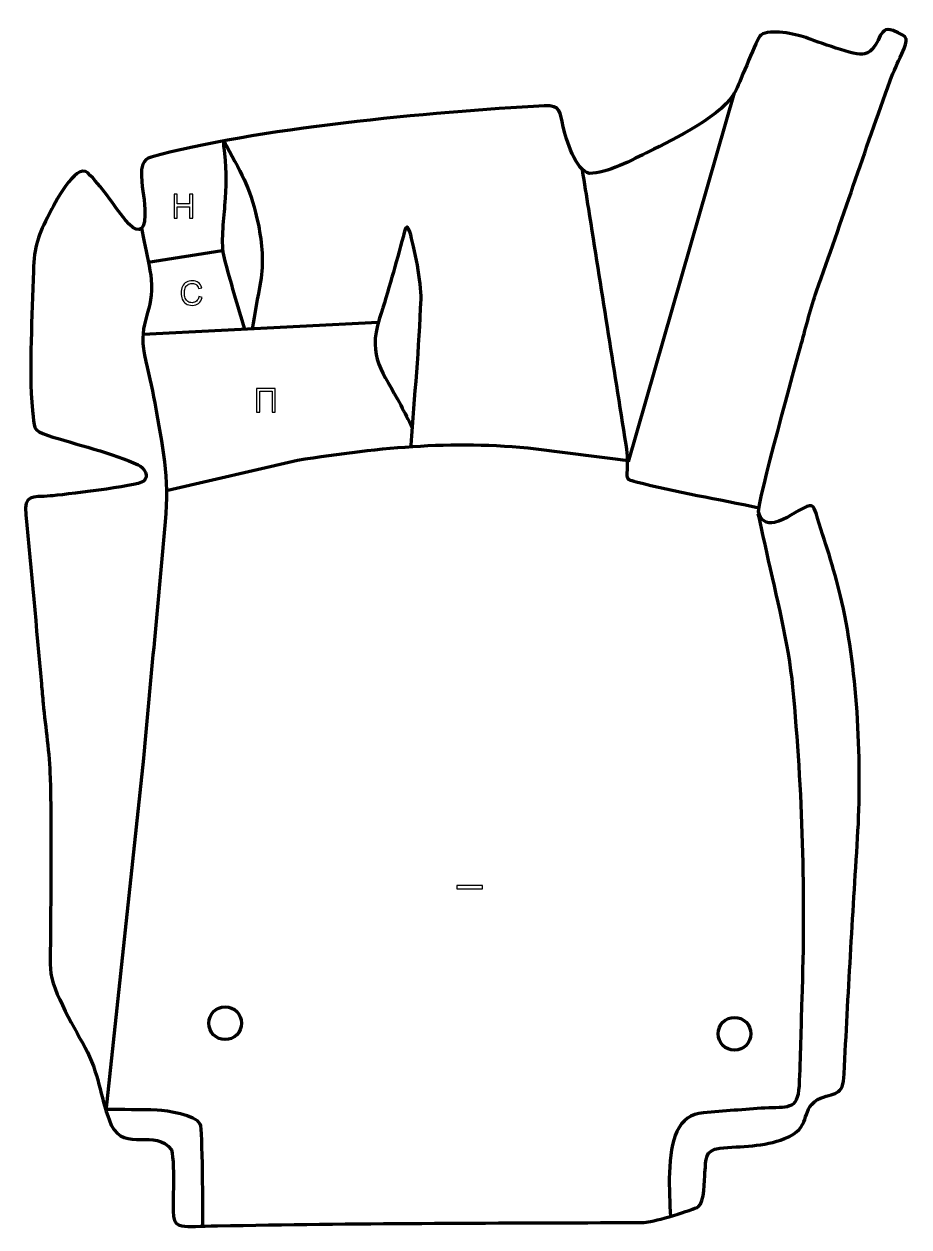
# Model space of a CAD drawing. Header units: millimetres. Extents: x -590 to 85, y 7 to 924.
import ezdxf

# ---------------------------------------------------------------- set-up
doc = ezdxf.new("R2010")
doc.units = ezdxf.units.MM
doc.header["$MEASUREMENT"] = 0
doc.layers.add('layer 2', color=7, linetype='Continuous')
doc.layers.add('layer 3', color=7, linetype='Continuous')

msp = doc.modelspace()

# ---------------------------------------------------------------- linework, layer by layer
at = {"layer": 'layer 2', "color": 142, "lineweight": 200}
for centre in [(-436.3484, 162.2641), (-48.1389, 154.2609)]:
    msp.add_ellipse(centre, major_axis=(0, 12.5), ratio=1, dxfattribs=at)
at = {"layer": 'layer 2', "color": 142, "lineweight": 158}
for points in [[(-128.9091, 590.0001), (-128.9091, 590.0001), (-48.0265, 871.2538), (-48.0265, 871.2538)], [(-494.93, 742.2016), (-494.93, 742.2016), (-438.6038, 751.2952), (-438.6038, 751.2952)], [(-498.9683, 687.3005), (-498.9683, 687.3005), (-319.6693, 696.5017), (-319.6693, 696.5017)]]:
    msp.add_open_spline(points, degree=3, dxfattribs=at)
for points, knots in [([(-421.3743, 691.2824), (-426.4769, 709.0304), (-432.4442, 727.685), (-436.965, 745.4461), (-436.965, 745.4461), (-439.759, 756.4231), (-437.3716, 773.778), (-436.4919, 785.4837), (-436.4919, 785.4837), (-435.3204, 801.0709), (-435.1683, 809.6377), (-436.7063, 825.2219), (-436.7063, 825.2219), (-436.962, 827.8127), (-437.208, 830.3973), (-437.4378, 832.9907), (-437.4378, 832.9907), (-437.7444, 836.554), (-436.751, 833.175), (-435.4681, 830.8549), (-435.4681, 830.8549), (-422.5659, 807.633), (-416.6007, 797.5021), (-411.074, 770.7285), (-411.074, 770.7285), (-408.1565, 756.595), (-407.0091, 741.6917), (-409.4629, 727.4271), (-409.4629, 727.4271), (-411.5396, 715.3546), (-413.761, 703.2626), (-415.8496, 691.1688)], [0, 0, 0, 0, 0.11111111, 0.11111111, 0.11111111, 0.11111111, 0.22222222, 0.22222222, 0.22222222, 0.22222222, 0.33333333, 0.33333333, 0.33333333, 0.33333333, 0.44444444, 0.44444444, 0.44444444, 0.44444444, 0.55555556, 0.55555556, 0.55555556, 0.55555556, 0.66666667, 0.66666667, 0.66666667, 0.66666667, 0.77777778, 0.77777778, 0.77777778, 0.77777778, 1, 1, 1, 1]), ([(-164.2309, 812.5813), (-162.661, 802.6888), (-161.0912, 792.7963), (-159.5213, 782.9038), (-159.5213, 782.9038), (-150.0202, 723.0405), (-140.4046, 663.1954), (-130.9652, 603.3223), (-130.9652, 603.3223), (-129.3612, 593.1484), (-129.8224, 590.9321), (-130.1849, 581.1969), (-130.1849, 581.1969), (-130.3669, 576.3071), (-127.9536, 576.2071), (-123.149, 574.963), (-123.149, 574.963), (-93.2349, 567.2167), (-59.9468, 561.6161), (-29.4455, 555.1456)], [0, 0, 0, 0, 0.16666667, 0.16666667, 0.16666667, 0.16666667, 0.33333333, 0.33333333, 0.33333333, 0.33333333, 0.5, 0.5, 0.5, 0.5, 0.66666667, 0.66666667, 0.66666667, 0.66666667, 1, 1, 1, 1]), ([(-294.6643, 602.8811), (-291.949, 639.9697), (-288.4518, 676.9923), (-287.062, 714.1659), (-287.062, 714.1659), (-286.6283, 726.4863), (-291.943, 753.4075), (-295.668, 765.5143), (-295.668, 765.5143), (-298.1613, 773.353), (-299.3747, 766.3855), (-300.4769, 762.387), (-300.4769, 762.387), (-306.3329, 741.1106), (-311.8362, 720.5039), (-318.7848, 699.5072), (-318.7848, 699.5072), (-328.1273, 668.9415), (-316.0048, 659.2366), (-302.538, 633.2731), (-302.538, 633.2731), (-299.5811, 627.5722), (-296.6706, 621.8516), (-293.6987, 616.1571)], [0, 0, 0, 0, 0.14285714, 0.14285714, 0.14285714, 0.14285714, 0.28571429, 0.28571429, 0.28571429, 0.28571429, 0.42857143, 0.42857143, 0.42857143, 0.42857143, 0.57142857, 0.57142857, 0.57142857, 0.57142857, 0.71428571, 0.71428571, 0.71428571, 0.71428571, 1, 1, 1, 1]), ([(-527.166, 95.462), (-527.166, 95.462), (-498.4661, 364.3423), (-498.4661, 364.3423), (-498.4661, 364.3423), (-493.0175, 424.3632), (-487.0835, 484.366), (-481.8098, 544.3961), (-481.8098, 544.3961), (-478.8147, 578.4892), (-483.7833, 601.9718), (-489.8309, 635.0884), (-489.8309, 635.0884), (-492.1315, 647.5703), (-494.707, 658.9698), (-497.5516, 671.2995), (-497.5516, 671.2995), (-503.1009, 697.3222), (-489.9012, 705.185), (-492.4349, 729.0157), (-492.4349, 729.0157), (-493.3482, 737.6056), (-496.1697, 748.8236), (-497.852, 757.672), (-497.852, 757.672), (-498.5223, 761.1981), (-499.1957, 764.7235), (-499.8701, 768.2488)], [0, 0, 0, 0, 0.125, 0.125, 0.125, 0.125, 0.25, 0.25, 0.25, 0.25, 0.375, 0.375, 0.375, 0.375, 0.5, 0.5, 0.5, 0.5, 0.625, 0.625, 0.625, 0.625, 0.75, 0.75, 0.75, 0.75, 1, 1, 1, 1]), ([(-479.9453, 568.6008), (-479.9453, 568.6008), (-381.3213, 591.4868), (-381.3213, 591.4868), (-381.3213, 591.4868), (-316.6098, 601.3443), (-258.5431, 607.496), (-193.5332, 599.3278), (-193.5332, 599.3278), (-172.057, 596.6296), (-150.5809, 593.9312), (-129.1047, 591.2329)], [0, 0, 0, 0, 0.25, 0.25, 0.25, 0.25, 0.5, 0.5, 0.5, 0.5, 1, 1, 1, 1]), ([(-30.2193, 550.4779), (-28.0634, 540.7152), (-25.9076, 530.9526), (-23.7517, 521.1899), (-23.7517, 521.1899), (-16.2815, 487.3626), (-7.2148, 452.6681), (-3.8396, 418.2927), (-3.8396, 418.2927), (3.7132, 338.2563), (5.909, 260.7671), (3.1923, 180.6528), (3.1923, 180.6528), (2.4595, 158.759), (2.1772, 136.3543), (1.0507, 114.5444), (1.0507, 114.5444), (0.048, 95.1289), (-8.459, 98.6731), (-24.9551, 97.6347), (-24.9551, 97.6347), (-40.5294, 96.6014), (-56.2574, 95.2656), (-71.8403, 94.0607), (-71.8403, 94.0607), (-81.2971, 93.0645), (-87.8876, 88.5533), (-92.0552, 79.854), (-92.0552, 79.854), (-99.6261, 64.0506), (-97.9938, 33.5302), (-96.8713, 15.0868)], [0, 0, 0, 0, 0.11111111, 0.11111111, 0.11111111, 0.11111111, 0.22222222, 0.22222222, 0.22222222, 0.22222222, 0.33333333, 0.33333333, 0.33333333, 0.33333333, 0.44444444, 0.44444444, 0.44444444, 0.44444444, 0.55555556, 0.55555556, 0.55555556, 0.55555556, 0.66666667, 0.66666667, 0.66666667, 0.66666667, 0.77777778, 0.77777778, 0.77777778, 0.77777778, 1, 1, 1, 1]), ([(-453.2885, 7.1549), (-453.4494, 17.1968), (-453.3982, 81.8684), (-455.3012, 85.3634), (-455.3012, 85.3634), (-459.0458, 92.241), (-480.6401, 95.6907), (-488.1515, 95.9902), (-488.1515, 95.9902), (-501.2481, 96.5123), (-514.3786, 96.3475), (-527.4851, 96.498)], [0, 0, 0, 0, 0.25, 0.25, 0.25, 0.25, 0.5, 0.5, 0.5, 0.5, 1, 1, 1, 1])]:
    msp.add_open_spline(points, degree=3, knots=knots, dxfattribs=at)
at = {"layer": 'layer 2', "color": 142}
for points, knots in [([(-475.2773, 775.9346), (-475.2773, 775.9346), (-475.2773, 794.121), (-475.2773, 794.121), (-475.2773, 794.121), (-475.2773, 794.121), (-472.8643, 794.121), (-472.8643, 794.121), (-472.8643, 794.121), (-472.8643, 794.121), (-472.8643, 786.628), (-472.8643, 786.628), (-472.8643, 786.628), (-472.8643, 786.628), (-463.4663, 786.628), (-463.4663, 786.628), (-463.4663, 786.628), (-463.4663, 786.628), (-463.4663, 794.121), (-463.4663, 794.121), (-463.4663, 794.121), (-463.4663, 794.121), (-461.0533, 794.121), (-461.0533, 794.121), (-461.0533, 794.121), (-461.0533, 794.121), (-461.0533, 775.9346), (-461.0533, 775.9346), (-461.0533, 775.9346), (-461.0533, 775.9346), (-463.4663, 775.9346), (-463.4663, 775.9346), (-463.4663, 775.9346), (-463.4663, 775.9346), (-463.4663, 784.4944), (-463.4663, 784.4944), (-463.4663, 784.4944), (-463.4663, 784.4944), (-472.8643, 784.4944), (-472.8643, 784.4944), (-472.8643, 784.4944), (-472.8643, 784.4944), (-472.8643, 775.9346), (-472.8643, 775.9346), (-472.8643, 775.9346), (-472.8643, 775.9346), (-475.2773, 775.9346), (-475.2773, 775.9346)], [0, 0, 0, 0, 0.07692308, 0.07692308, 0.07692308, 0.07692308, 0.15384615, 0.15384615, 0.15384615, 0.15384615, 0.23076923, 0.23076923, 0.23076923, 0.23076923, 0.30769231, 0.30769231, 0.30769231, 0.30769231, 0.38461538, 0.38461538, 0.38461538, 0.38461538, 0.46153846, 0.46153846, 0.46153846, 0.46153846, 0.53846154, 0.53846154, 0.53846154, 0.53846154, 0.61538462, 0.61538462, 0.61538462, 0.61538462, 0.69230769, 0.69230769, 0.69230769, 0.69230769, 0.76923077, 0.76923077, 0.76923077, 0.76923077, 0.84615385, 0.84615385, 0.84615385, 0.84615385, 1, 1, 1, 1]), ([(-456.3344, 716.0362), (-456.3344, 716.0362), (-453.9214, 715.4266), (-453.9214, 715.4266), (-453.9214, 715.4266), (-454.4252, 713.4497), (-455.3311, 711.9468), (-456.6392, 710.9097), (-456.6392, 710.9097), (-457.9473, 709.8725), (-459.5475, 709.3518), (-461.4398, 709.3518), (-461.4398, 709.3518), (-463.3956, 709.3518), (-464.9873, 709.7497), (-466.215, 710.5498), (-466.215, 710.5498), (-467.4427, 711.3457), (-468.374, 712.5014), (-469.0132, 714.0127), (-469.0132, 714.0127), (-469.6525, 715.5282), (-469.9742, 717.1496), (-469.9742, 718.8853), (-469.9742, 718.8853), (-469.9742, 720.7776), (-469.6144, 722.4286), (-468.8905, 723.8383), (-468.8905, 723.8383), (-468.1666, 725.248), (-467.1379, 726.319), (-465.8044, 727.0514), (-465.8044, 727.0514), (-464.4709, 727.7837), (-463.0019, 728.1478), (-461.4017, 728.1478), (-461.4017, 728.1478), (-459.5814, 728.1478), (-458.0531, 727.6864), (-456.817, 726.7593), (-456.817, 726.7593), (-455.5766, 725.8322), (-454.713, 724.5325), (-454.2262, 722.8561), (-454.2262, 722.8561), (-454.2262, 722.8561), (-456.5884, 722.2973), (-456.5884, 722.2973), (-456.5884, 722.2973), (-457.0075, 723.6181), (-457.6213, 724.5833), (-458.4214, 725.1845), (-458.4214, 725.1845), (-459.2215, 725.7898), (-460.2291, 726.0904), (-461.444, 726.0904), (-461.444, 726.0904), (-462.8368, 726.0904), (-464.0052, 725.756), (-464.9408, 725.0871), (-464.9408, 725.0871), (-465.8763, 724.4182), (-466.5367, 723.5165), (-466.9135, 722.3905), (-466.9135, 722.3905), (-467.2945, 721.2602), (-467.485, 720.096), (-467.485, 718.898), (-467.485, 718.898), (-467.485, 717.3528), (-467.2606, 716.0024), (-466.8119, 714.8509), (-466.8119, 714.8509), (-466.3632, 713.6952), (-465.6647, 712.8358), (-464.7164, 712.2643), (-464.7164, 712.2643), (-463.7681, 711.6928), (-462.7437, 711.4092), (-461.6388, 711.4092), (-461.6388, 711.4092), (-460.2926, 711.4092), (-459.158, 711.7987), (-458.2267, 712.5734), (-458.2267, 712.5734), (-457.2954, 713.3523), (-456.6646, 714.5038), (-456.3344, 716.0362)], [0, 0, 0, 0, 0.04347826, 0.04347826, 0.04347826, 0.04347826, 0.08695652, 0.08695652, 0.08695652, 0.08695652, 0.13043478, 0.13043478, 0.13043478, 0.13043478, 0.17391304, 0.17391304, 0.17391304, 0.17391304, 0.2173913, 0.2173913, 0.2173913, 0.2173913, 0.26086957, 0.26086957, 0.26086957, 0.26086957, 0.30434783, 0.30434783, 0.30434783, 0.30434783, 0.34782609, 0.34782609, 0.34782609, 0.34782609, 0.39130435, 0.39130435, 0.39130435, 0.39130435, 0.43478261, 0.43478261, 0.43478261, 0.43478261, 0.47826087, 0.47826087, 0.47826087, 0.47826087, 0.52173913, 0.52173913, 0.52173913, 0.52173913, 0.56521739, 0.56521739, 0.56521739, 0.56521739, 0.60869565, 0.60869565, 0.60869565, 0.60869565, 0.65217391, 0.65217391, 0.65217391, 0.65217391, 0.69565217, 0.69565217, 0.69565217, 0.69565217, 0.73913043, 0.73913043, 0.73913043, 0.73913043, 0.7826087, 0.7826087, 0.7826087, 0.7826087, 0.82608696, 0.82608696, 0.82608696, 0.82608696, 0.86956522, 0.86956522, 0.86956522, 0.86956522, 0.91304348, 0.91304348, 0.91304348, 0.91304348, 1, 1, 1, 1]), ([(-412.4641, 646.0871), (-412.4641, 646.0871), (-398.1893, 646.0871), (-398.1893, 646.0871), (-398.1893, 646.0871), (-398.1893, 646.0871), (-398.1893, 627.9007), (-398.1893, 627.9007), (-398.1893, 627.9007), (-398.1893, 627.9007), (-400.6023, 627.9007), (-400.6023, 627.9007), (-400.6023, 627.9007), (-400.6023, 627.9007), (-400.6023, 643.9535), (-400.6023, 643.9535), (-400.6023, 643.9535), (-400.6023, 643.9535), (-410.0511, 643.9535), (-410.0511, 643.9535), (-410.0511, 643.9535), (-410.0511, 643.9535), (-410.0511, 627.9007), (-410.0511, 627.9007), (-410.0511, 627.9007), (-410.0511, 627.9007), (-412.4641, 627.9007), (-412.4641, 627.9007), (-412.4641, 627.9007), (-412.4641, 627.9007), (-412.4641, 646.0871), (-412.4641, 646.0871)], [0, 0, 0, 0, 0.11111111, 0.11111111, 0.11111111, 0.11111111, 0.22222222, 0.22222222, 0.22222222, 0.22222222, 0.33333333, 0.33333333, 0.33333333, 0.33333333, 0.44444444, 0.44444444, 0.44444444, 0.44444444, 0.55555556, 0.55555556, 0.55555556, 0.55555556, 0.66666667, 0.66666667, 0.66666667, 0.66666667, 0.77777778, 0.77777778, 0.77777778, 0.77777778, 1, 1, 1, 1]), ([(-259.8053, 264.7945), (-259.8053, 264.7945), (-259.8053, 267.2993), (-259.8053, 267.2993), (-259.8053, 267.2993), (-259.8053, 267.2993), (-240.2261, 267.2993), (-240.2261, 267.2993), (-240.2261, 267.2993), (-240.2261, 267.2993), (-240.2261, 264.7945), (-240.2261, 264.7945), (-240.2261, 264.7945), (-240.2261, 264.7945), (-259.8053, 264.7945), (-259.8053, 264.7945)], [0, 0, 0, 0, 0.2, 0.2, 0.2, 0.2, 0.4, 0.4, 0.4, 0.4, 0.6, 0.6, 0.6, 0.6, 1, 1, 1, 1])]:
    msp.add_open_spline(points, degree=3, knots=knots, dxfattribs=at)
at = {"layer": 'layer 3', "color": 242, "lineweight": 158}
msp.add_open_spline([(6.965, 556.1462), (12.8619, 558.7105), (13.5998, 552.0608), (15.1375, 547.2278), (15.1375, 547.2278), (22.2076, 525.1373), (28.609, 506.2097), (33.754, 483.3831), (33.754, 483.3831), (46.1189, 428.7071), (49.1525, 359.0688), (45.7181, 303.5529), (45.7181, 303.5529), (42.0044, 243.6186), (38.2454, 183.7652), (35.546, 123.7708), (35.546, 123.7708), (34.7356, 105.7595), (28.1986, 110.2132), (15.1071, 104.0753), (15.1071, 104.0753), (1.0194, 94.5331), (11.7587, 83.2553), (-10.0157, 74.3083), (-10.0157, 74.3083), (-25.7185, 68.1678), (-42.8706, 68.475), (-59.4117, 67.1562), (-59.4117, 67.1562), (-71.0965, 65.139), (-69.6505, 59.0525), (-70.6133, 48.5226), (-70.6133, 48.5226), (-71.0757, 42.5765), (-70.9062, 26.1401), (-75.6091, 22.4892), (-75.6091, 22.4892), (-79.7057, 19.8407), (-108.8615, 11.1273), (-115.5446, 10.6286), (-115.5446, 10.6286), (-119.7356, 10.3159), (-124.3706, 10.3474), (-130.8161, 10.3334), (-130.8161, 10.3334), (-234.3947, 10.1018), (-338.5671, 9.8457), (-442.1046, 7.8541), (-442.1046, 7.8541), (-456.0221, 7.5864), (-464.4151, 7.019), (-469.2902, 7.8295), (-469.2902, 7.8295), (-477.3666, 9.1721), (-475.9637, 15.1621), (-475.843, 38.9315), (-475.843, 38.9315), (-475.8119, 45.0605), (-475.6349, 60.4235), (-477.3572, 65.6764), (-477.3572, 65.6764), (-489.4314, 82.7407), (-512.5296, 63.5212), (-523.2179, 84.6188), (-523.2179, 84.6188), (-531.2547, 103.5353), (-531.767, 120.7673), (-541.4126, 140.2282), (-541.4126, 140.2282), (-549.7582, 156.7377), (-568.6426, 186.1257), (-569.5716, 203.6856), (-569.5716, 203.6856), (-570.0542, 212.8062), (-569.4004, 223.9659), (-569.4061, 233.4172), (-569.4061, 233.4172), (-569.421, 271.7673), (-568.6334, 311.1147), (-569.7536, 349.3519), (-569.7536, 349.3519), (-570.308, 368.2752), (-573.3349, 387.1024), (-575.0832, 405.9499), (-575.0832, 405.9499), (-575.5337, 410.9289), (-575.9685, 415.9093), (-576.4186, 420.8884), (-576.4186, 420.8884), (-580.3235, 463.9272), (-584.1131, 506.7903), (-588.4195, 549.8029), (-588.4195, 549.8029), (-589.6622, 565.7657), (-583.7971, 562.8636), (-569.8227, 564.0941), (-569.8227, 564.0941), (-561.1334, 564.9426), (-503.7306, 571.2849), (-498.6134, 575.3373), (-498.6134, 575.3373), (-493.997, 578.9931), (-497.8345, 585.5715), (-502.7956, 587.9273), (-502.7956, 587.9273), (-519.9667, 596.0813), (-552.2645, 604.0836), (-571.3354, 610.1878), (-571.3354, 610.1878), (-583.6587, 614.3539), (-581.7693, 616.1856), (-583.2103, 629.1711), (-583.2103, 629.1711), (-586.4151, 663.4738), (-583.1503, 700.7945), (-582.5777, 735.5113), (-582.5777, 735.5113), (-582.1615, 754.5727), (-578.8147, 762.5978), (-570.3277, 779.4833), (-570.3277, 779.4833), (-567.3858, 785.3364), (-550.1355, 818.8098), (-541.0804, 810.303), (-541.0804, 810.303), (-530.7876, 800.6337), (-521.6889, 785.7439), (-512.3753, 774.3971), (-512.3753, 774.3971), (-504.2935, 764.6822), (-497.7668, 763.4378), (-497.5347, 778.0892), (-497.5347, 778.0892), (-497.3463, 789.9835), (-499.9257, 796.2282), (-500.1893, 808.0751), (-500.1893, 808.0751), (-500.3345, 814.5988), (-499.6671, 820.5179), (-492.7406, 822.4215), (-492.7406, 822.4215), (-415.313, 843.7003), (-279.6154, 856.9983), (-193.0826, 861.3485), (-193.0826, 861.3485), (-180.3403, 861.9891), (-181.1961, 856.7817), (-178.7552, 845.4982), (-178.7552, 845.4982), (-176.4466, 836.1942), (-169.45, 811.8601), (-158.7186, 809.9801), (-158.7186, 809.9801), (-145.7194, 809.4843), (-125.2527, 820.6715), (-113.2425, 826.5891), (-113.2425, 826.5891), (-94.3472, 835.9642), (-55.9817, 854.3329), (-46.7351, 873.6409), (-46.7351, 873.6409), (-43.7669, 880.1167), (-30.945, 912.965), (-28.0817, 915.4187), (-28.0817, 915.4187), (-20.5603, 920.3678), (-2.1002, 916.1222), (6.2299, 913.4543), (6.2299, 913.4543), (14.4649, 910.6708), (44.314, 898.9154), (51.055, 901.0237), (51.055, 901.0237), (63.9741, 905.0644), (60.5836, 923.7618), (72.7537, 918.823), (72.7537, 918.823), (84.8586, 913.9106), (84.8182, 913.1346), (79.3468, 901.0106), (79.3468, 901.0106), (76.0266, 893.6534), (73.396, 888.3933), (70.6095, 880.723), (70.6095, 880.723), (51.2807, 827.4561), (33.5349, 773.5856), (14.4248, 720.183), (14.4248, 720.183), (10.1671, 707.9926), (6.4218, 693.0146), (2.9522, 680.4725), (2.9522, 680.4725), (-0.7777, 666.9894), (-30.7653, 558.198), (-29.738, 551.9405), (-29.738, 551.9405), (-28.7056, 545.6524), (-23.7251, 542.5787), (-17.6719, 543.9658), (-17.6719, 543.9658), (-8.6545, 546.0322), (-1.2762, 552.3252), (6.965, 556.1462)], degree=3, knots=[0, 0, 0, 0, 0.01923077, 0.01923077, 0.01923077, 0.01923077, 0.03846154, 0.03846154, 0.03846154, 0.03846154, 0.05769231, 0.05769231, 0.05769231, 0.05769231, 0.07692308, 0.07692308, 0.07692308, 0.07692308, 0.09615385, 0.09615385, 0.09615385, 0.09615385, 0.11538462, 0.11538462, 0.11538462, 0.11538462, 0.13461538, 0.13461538, 0.13461538, 0.13461538, 0.15384615, 0.15384615, 0.15384615, 0.15384615, 0.17307692, 0.17307692, 0.17307692, 0.17307692, 0.19230769, 0.19230769, 0.19230769, 0.19230769, 0.21153846, 0.21153846, 0.21153846, 0.21153846, 0.23076923, 0.23076923, 0.23076923, 0.23076923, 0.25, 0.25, 0.25, 0.25, 0.26923077, 0.26923077, 0.26923077, 0.26923077, 0.28846154, 0.28846154, 0.28846154, 0.28846154, 0.30769231, 0.30769231, 0.30769231, 0.30769231, 0.32692308, 0.32692308, 0.32692308, 0.32692308, 0.34615385, 0.34615385, 0.34615385, 0.34615385, 0.36538462, 0.36538462, 0.36538462, 0.36538462, 0.38461538, 0.38461538, 0.38461538, 0.38461538, 0.40384615, 0.40384615, 0.40384615, 0.40384615, 0.42307692, 0.42307692, 0.42307692, 0.42307692, 0.44230769, 0.44230769, 0.44230769, 0.44230769, 0.46153846, 0.46153846, 0.46153846, 0.46153846, 0.48076923, 0.48076923, 0.48076923, 0.48076923, 0.5, 0.5, 0.5, 0.5, 0.51923077, 0.51923077, 0.51923077, 0.51923077, 0.53846154, 0.53846154, 0.53846154, 0.53846154, 0.55769231, 0.55769231, 0.55769231, 0.55769231, 0.57692308, 0.57692308, 0.57692308, 0.57692308, 0.59615385, 0.59615385, 0.59615385, 0.59615385, 0.61538462, 0.61538462, 0.61538462, 0.61538462, 0.63461538, 0.63461538, 0.63461538, 0.63461538, 0.65384615, 0.65384615, 0.65384615, 0.65384615, 0.67307692, 0.67307692, 0.67307692, 0.67307692, 0.69230769, 0.69230769, 0.69230769, 0.69230769, 0.71153846, 0.71153846, 0.71153846, 0.71153846, 0.73076923, 0.73076923, 0.73076923, 0.73076923, 0.75, 0.75, 0.75, 0.75, 0.76923077, 0.76923077, 0.76923077, 0.76923077, 0.78846154, 0.78846154, 0.78846154, 0.78846154, 0.80769231, 0.80769231, 0.80769231, 0.80769231, 0.82692308, 0.82692308, 0.82692308, 0.82692308, 0.84615385, 0.84615385, 0.84615385, 0.84615385, 0.86538462, 0.86538462, 0.86538462, 0.86538462, 0.88461538, 0.88461538, 0.88461538, 0.88461538, 0.90384615, 0.90384615, 0.90384615, 0.90384615, 0.92307692, 0.92307692, 0.92307692, 0.92307692, 0.94230769, 0.94230769, 0.94230769, 0.94230769, 0.96153846, 0.96153846, 0.96153846, 0.96153846, 1, 1, 1, 1], dxfattribs=at)

doc.saveas('drawing.dxf')
